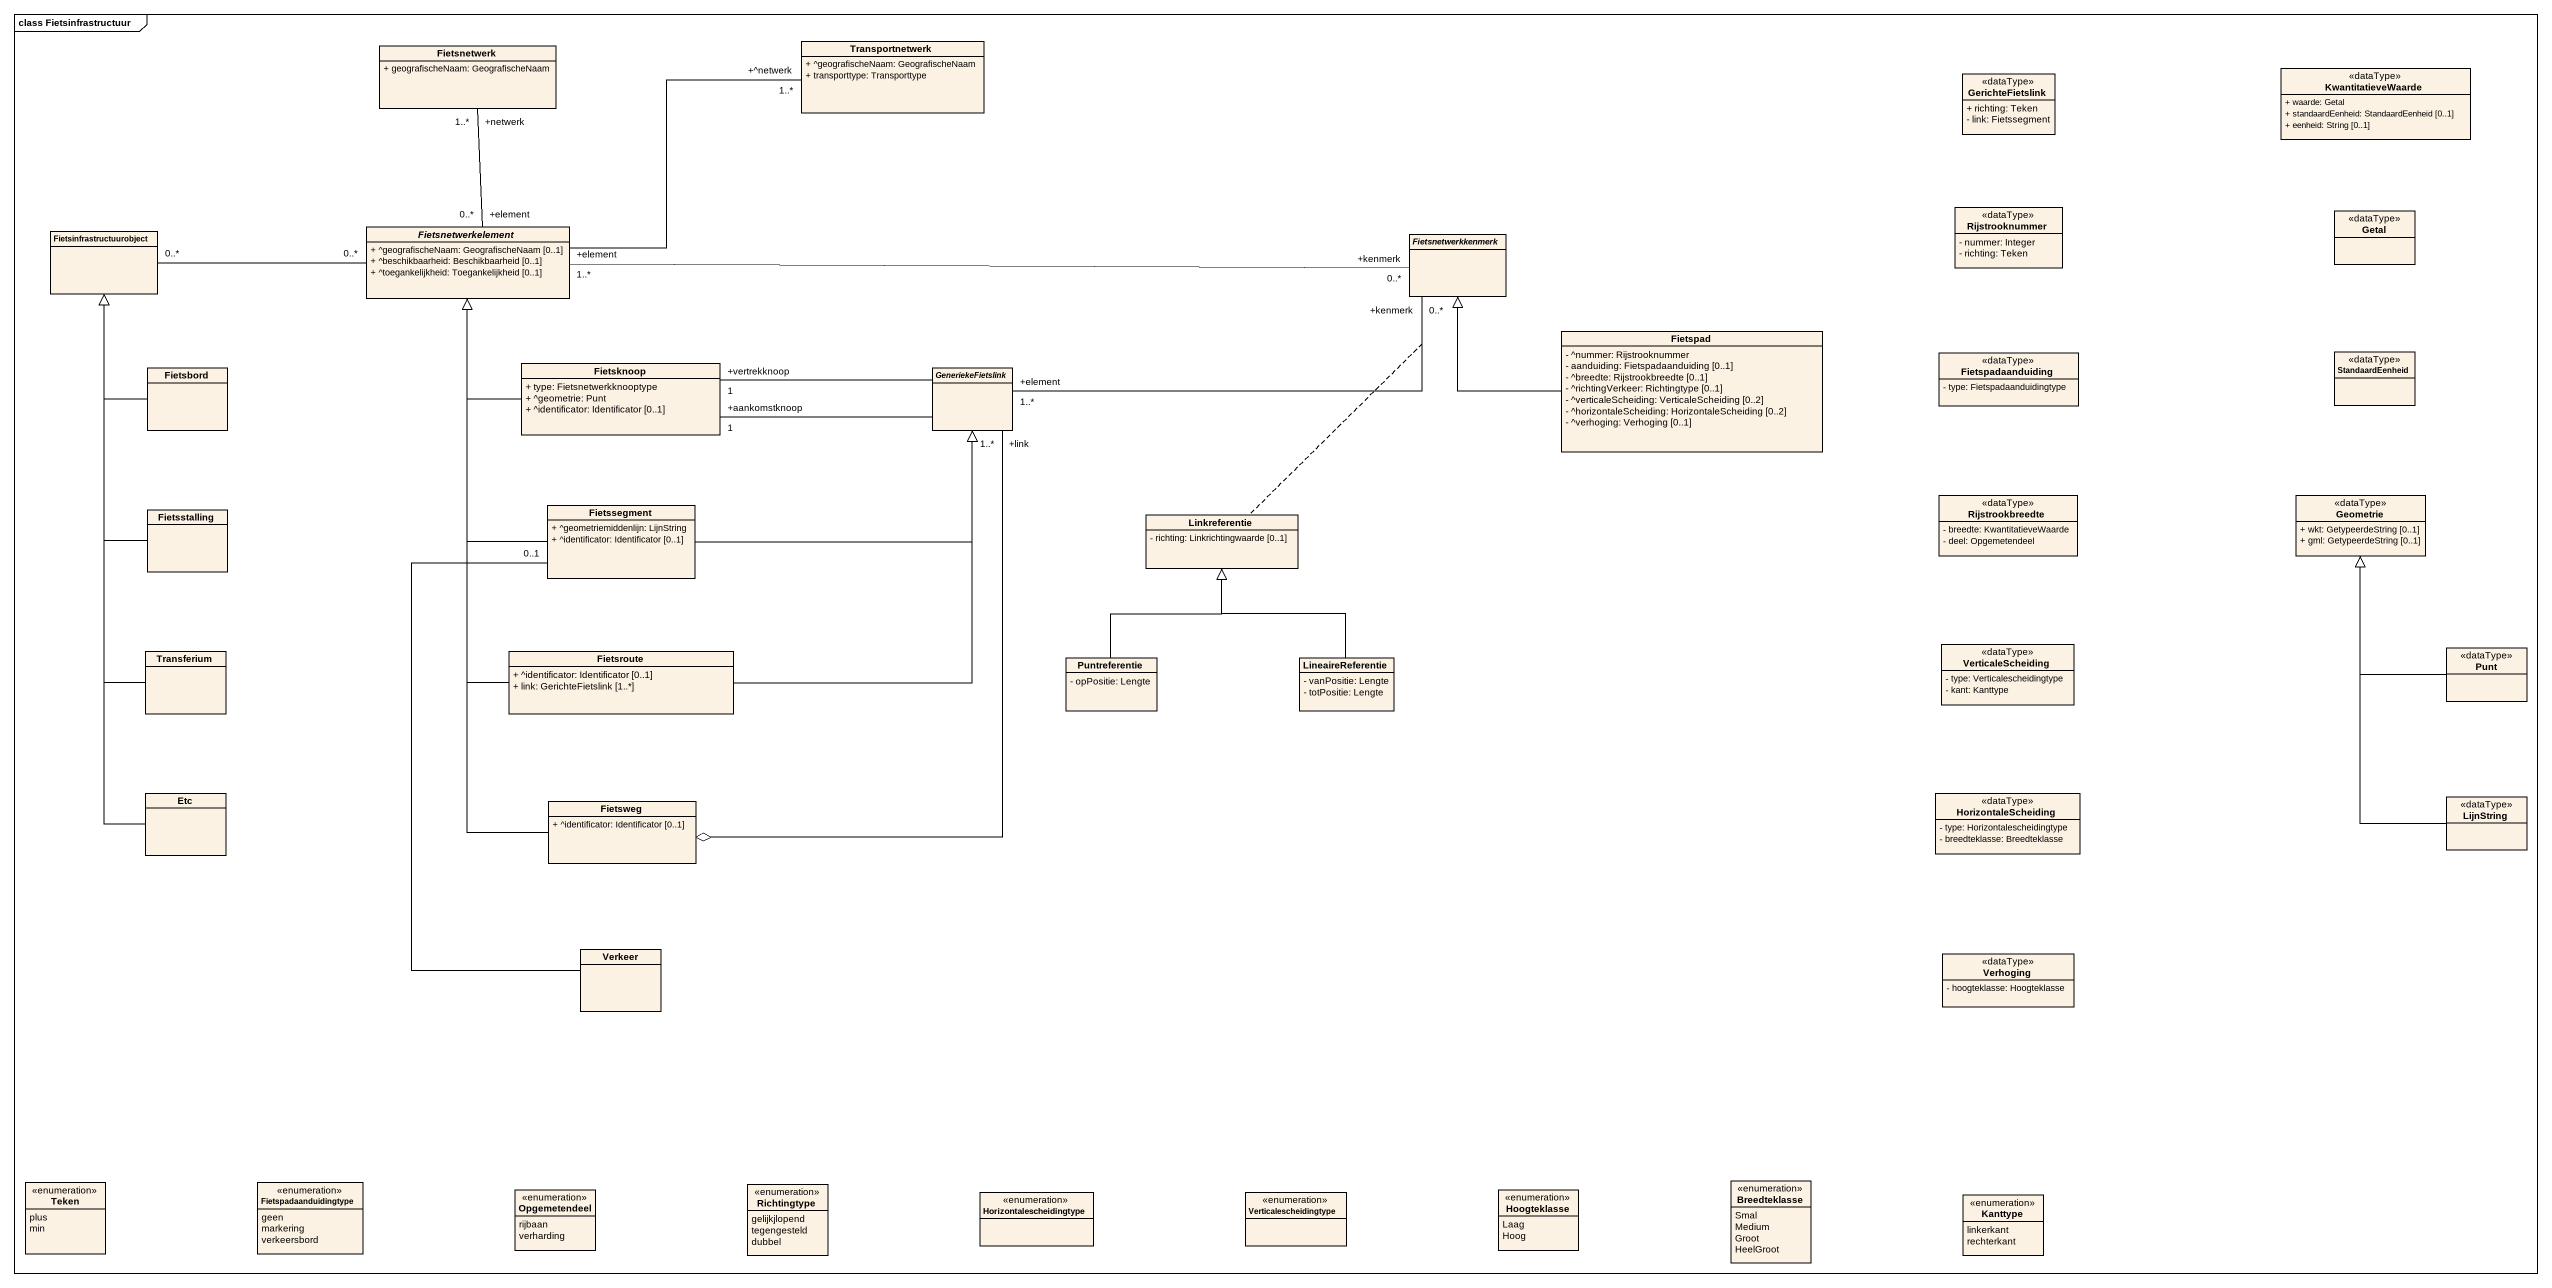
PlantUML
@startuml
mainframe class Fietsinfrastructuur
hide circle
hide empty members
skinparam classAttributeIconSize 0
class Fietsnetwerk {
  + geografischeNaam: GeografischeNaam
}
class Transportnetwerk {
  + ^geografischeNaam: GeografischeNaam
  + transporttype: Transporttype
}
class KwantitatieveWaarde <<dataType>> {
  + waarde: Getal
  + standaardEenheid: StandaardEenheid [0..1]
  + eenheid: String [0..1]
}
class GerichteFietslink <<dataType>> {
  + richting: Teken
  - link: Fietssegment
}
class Fietsinfrastructuurobject
abstract class Fietsnetwerkelement {
  + ^geografischeNaam: GeografischeNaam [0..1]
  + ^beschikbaarheid: Beschikbaarheid [0..1]
  + ^toegankelijkheid: Toegankelijkheid [0..1]
}
class Rijstrooknummer <<dataType>> {
  - nummer: Integer
  - richting: Teken
}
class Getal <<dataType>>
abstract class Fietsnetwerkkenmerk
class Fietspad {
  - ^nummer: Rijstrooknummer
  - aanduiding: Fietspadaanduiding [0..1]
  - ^breedte: Rijstrookbreedte [0..1]
  - ^richtingVerkeer: Richtingtype [0..1]
  - ^verticaleScheiding: VerticaleScheiding [0..2]
  - ^horizontaleScheiding: HorizontaleScheiding [0..2]
  - ^verhoging: Verhoging [0..1]
}
class Fietspadaanduiding <<dataType>> {
  - type: Fietspadaanduidingtype
}
class StandaardEenheid <<dataType>>
class Fietsbord
class Fietsknoop {
  + type: Fietsnetwerkknooptype
  + ^geometrie: Punt
  + ^identificator: Identificator [0..1]
}
abstract class GeneriekeFietslink
class Fietsstalling
class Fietssegment {
  + ^geometriemiddenlijn: LijnString
  + ^identificator: Identificator [0..1]
}
class Rijstrookbreedte <<dataType>> {
  - breedte: KwantitatieveWaarde
  - deel: Opgemetendeel
}
class Geometrie <<dataType>> {
  + wkt: GetypeerdeString [0..1]
  + gml: GetypeerdeString [0..1]
}
class Linkreferentie {
  - richting: Linkrichtingwaarde [0..1]
}
class Transferium
class Fietsroute {
  + ^identificator: Identificator [0..1]
  + link: GerichteFietslink [1..*]
}
class Puntreferentie {
  - opPositie: Lengte
}
class LineaireReferentie {
  - vanPositie: Lengte
  - totPositie: Lengte
}
class VerticaleScheiding <<dataType>> {
  - type: Verticalescheidingtype
  - kant: Kanttype
}
class Punt <<dataType>>
class Etc
class HorizontaleScheiding <<dataType>> {
  - type: Horizontalescheidingtype
  - breedteklasse: Breedteklasse
}
class LijnString <<dataType>>
class Fietsweg {
  + ^identificator: Identificator [0..1]
}
class Verkeer
class Verhoging <<dataType>> {
  - hoogteklasse: Hoogteklasse
}
enum Teken {
  plus
  min
}
enum Fietspadaanduidingtype {
  geen
  markering
  verkeersbord
}
enum Opgemetendeel {
  rijbaan
  verharding
}
enum Richtingtype {
  gelijkjlopend
  tegengesteld
  dubbel
}
enum Horizontalescheidingtype
enum Verticalescheidingtype
enum Hoogteklasse {
  Laag
  Hoog
}
enum Breedteklasse {
  Smal
  Medium
  Groot
  HeelGroot
}
enum Kanttype {
  linkerkant
  rechterkant
}
Fietsnetwerk "+netwerk\n1..*" -- "+element\n0..*" Fietsnetwerkelement
Fietsinfrastructuurobject "0..*" -right- "0..*" Fietsnetwerkelement
Fietsnetwerkelement -right- "+^netwerk\n1..*" Transportnetwerk
Fietsnetwerkelement "+element\n1..*" -right- "+kenmerk\n0..*" Fietsnetwerkkenmerk
Fietsnetwerkkenmerk "+kenmerk\n0..*" -left- "+element\n1..*" GeneriekeFietslink
(Fietsnetwerkkenmerk, GeneriekeFietslink) .. Linkreferentie
Fietspad -left-|> Fietsnetwerkkenmerk
Fietsbord -up-|> Fietsinfrastructuurobject
Fietsknoop -up-|> Fietsnetwerkelement
GeneriekeFietslink -left- "+vertrekknoop\n1" Fietsknoop
GeneriekeFietslink -left- "+aankomstknoop\n1" Fietsknoop
GeneriekeFietslink "+link\n1..*" --o Fietsweg
Fietsstalling -up-|> Fietsinfrastructuurobject
Fietssegment -up-|> Fietsnetwerkelement
Fietssegment -right-|> GeneriekeFietslink
Transferium -up-|> Fietsinfrastructuurobject
Fietsroute -up-|> Fietsnetwerkelement
Fietsroute -up-|> GeneriekeFietslink
Puntreferentie -up-|> Linkreferentie
LineaireReferentie -up-|> Linkreferentie
Punt -up-|> Geometrie
Etc -up-|> Fietsinfrastructuurobject
LijnString -up-|> Geometrie
Fietsweg -up-|> Fietsnetwerkelement
Verkeer -up- "0..1" Fietssegment
@enduml
